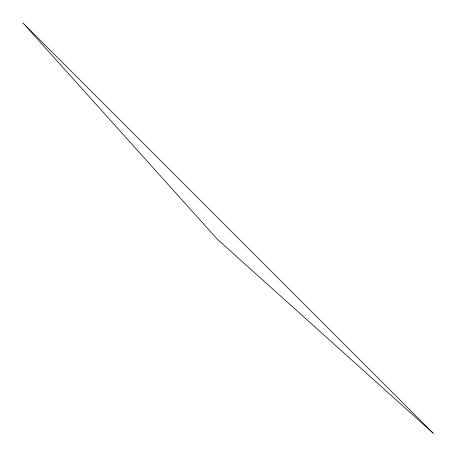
<?xml version="1.0" encoding="UTF-8"?>
<svg xmlns="http://www.w3.org/2000/svg" width="456" height="456" viewBox="0 0 456 456"><rect width="100%" height="100%" fill="white"/><g stroke="black" fill="none" stroke-linecap="round" stroke-linejoin="round"><path stroke-width="0.68" d="M433.2 433.2L217.29 239.2L22.8 22.8L433.2 433.2"/></g></svg>
